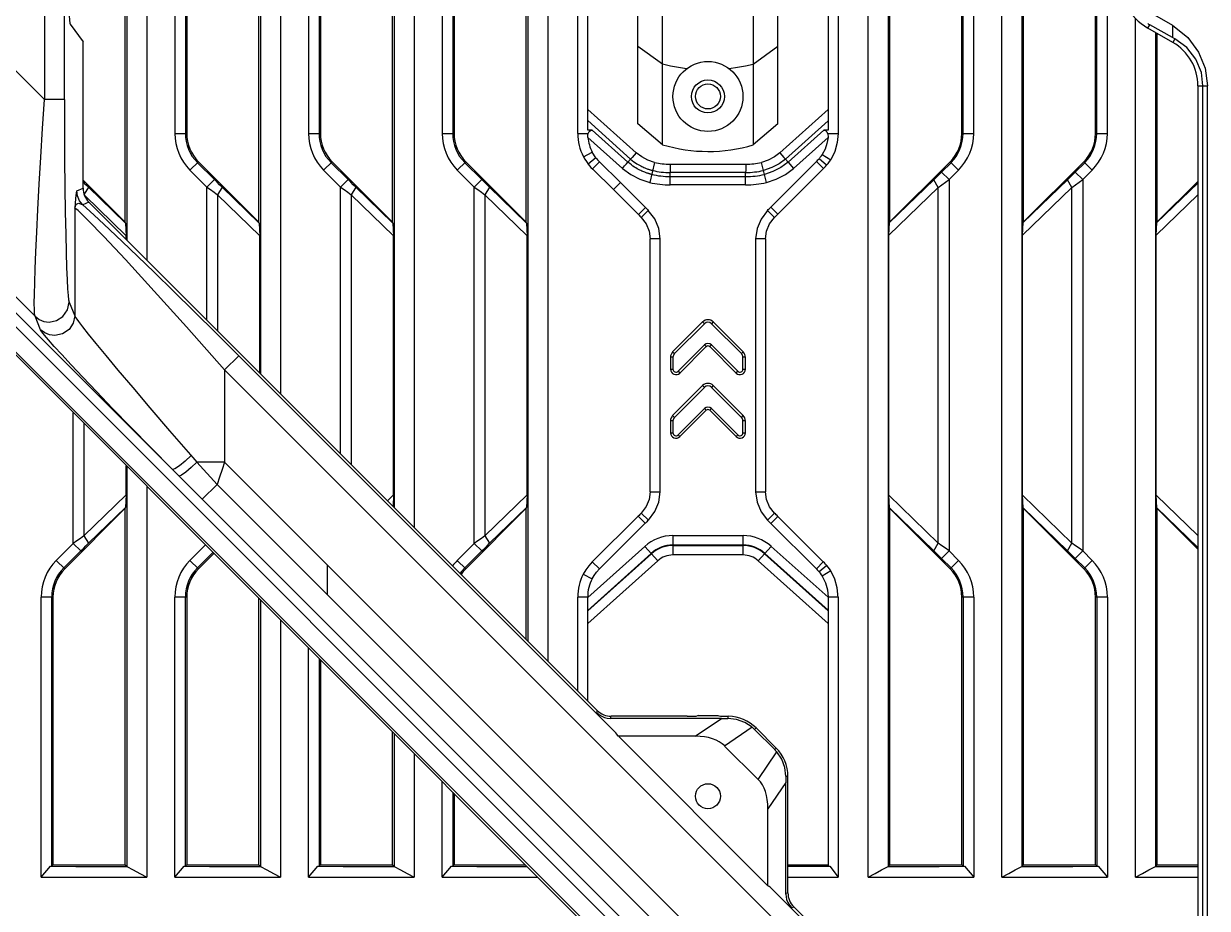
# Model space of a CAD drawing. Header units: millimetres. Extents: x -3132 to 28633, y 682 to 5849.
# Drawn here: x 23617.5 to 23735.8, y 3337.5 to 3426 of the extents above; entities that cross this region are included whole.
import ezdxf

# ---------------------------------------------------------------- set-up
doc = ezdxf.new("R2010")
doc.units = ezdxf.units.MM

# ---------------------------------------------------------------- blocks, each defined once
blk = doc.blocks.new('rtjg')
at = {"linetype": 'Continuous'}
for p, q in [((18300.02, 2096.5), (18300.02, 2431.12)), ((18333, 2257.99), (18333, 2055.71)), ((18334.99, 2258.81), (18334.99, 2053.72)), ((18319.63, 2255.85), (18319.63, 2069.08)), ((18321.62, 2256.52), (18321.62, 2067.09)), ((18306.26, 2251.81), (18306.26, 2082.45)), ((18308.25, 2252.06), (18308.25, 2080.46)), ((18346.37, 2251.81), (18346.37, 2042.34)), ((18348.36, 2251.81), (18348.36, 2040.35)), ((18380.42, 2018.72), (18380.42, 2251.81)), ((18382.42, 2251.81), (18382.42, 2019.79)), ((18393.79, 2018.72), (18393.79, 2251.81)), ((18395.79, 2251.81), (18395.79, 2019.79)), ((18306.11, 2084.22), (18306.11, 2193.4)), ((18319.48, 2084.22), (18319.48, 2193.4)), ((18332.85, 2084.22), (18332.85, 2193.4)), ((18346.22, 2084.22), (18346.22, 2193.4)), ((18382.56, 2193.42), (18382.56, 2084.22)), ((18395.93, 2193.42), (18395.93, 2084.22)), ((18359.85, 2091.98), (18359.85, 2185.64)), ((18368.92, 2185.65), (18368.92, 2091.97)), ((18311.07, 2184.51), (18311.07, 2093.11)), ((18312.12, 2184.51), (18312.12, 2093.11)), ((18312.25, 2184.51), (18312.25, 2093.11)), ((18324.44, 2184.51), (18324.44, 2093.11)), ((18325.49, 2184.51), (18325.49, 2093.11)), ((18325.62, 2184.51), (18325.62, 2093.11)), ((18337.81, 2184.51), (18337.81, 2093.11)), ((18338.86, 2184.51), (18338.86, 2093.11)), ((18338.99, 2184.51), (18338.99, 2093.11)), ((18351.36, 2093.11), (18351.36, 2184.51)), ((18352.36, 2093.45), (18352.36, 2184.43)), ((18376.42, 2184.46), (18376.42, 2093.43)), ((18377.42, 2184.51), (18377.42, 2093.11)), ((18389.78, 2093.11), (18389.78, 2184.51)), ((18389.92, 2093.11), (18389.92, 2184.51)), ((18390.97, 2093.11), (18390.97, 2184.51)), ((18403.15, 2093.11), (18403.15, 2184.51)), ((18403.29, 2093.11), (18403.29, 2184.51)), ((18404.34, 2093.11), (18404.34, 2184.51)), ((18357.39, 2094.07), (18357.39, 2183.54)), ((18371.39, 2094.06), (18371.39, 2183.55)), ((18298.02, 2127.13), (18298.02, 2096.5)), ((18408.34, 2105.39), (18410.84, 2103.94)), ((18300.6, 2104.03), (18301.89, 2102.28)), ((18407.16, 2018.72), (18407.16, 2104.6)), ((18408.39, 2103.65), (18408.58, 2103.98)), ((18410.87, 2102.71), (18408.58, 2103.98)), ((18410.84, 2103.94), (18410.87, 2102.71)), ((18290.76, 2103.76), (18298.02, 2096.5)), ((18410.89, 2102.21), (18408.39, 2103.65)), ((18409.16, 2103.21), (18409.16, 2019.79)), ((18409.3, 2103.13), (18409.3, 2084.22)), ((18411.1, 2102.58), (18410.87, 2102.71)), ((18301.89, 2087.64), (18301.89, 2102.28)), ((18359.85, 2100.04), (18357.39, 2101.81)), ((18371.39, 2101.8), (18368.92, 2100.02)), ((18411.1, 2102.58), (18410.89, 2102.21)), ((18413.39, 2097.88), (18414.34, 2097.88)), ((18413.39, 2097.88), (18413.39, 1996.7)), ((18413.9, 1996.7), (18413.9, 2097.88)), ((18414.34, 1996.7), (18414.34, 2097.88)), ((18273.31, 2095.59), (18358.39, 2010.52)), ((18300.02, 2096.5), (18298.02, 2096.5)), ((18357.2, 2091.17), (18352.36, 2095.51)), ((18356.65, 2090.55), (18352.36, 2094.39)), ((18376.42, 2095.49), (18371.58, 2091.16)), ((18376.42, 2094.37), (18372.13, 2090.54)), ((18352.8, 2093.45), (18352.36, 2093.45)), ((18352.8, 2093.45), (18356.38, 2090.24)), ((18359.85, 2091.98), (18357.39, 2094.07)), ((18371.39, 2094.06), (18368.92, 2091.97)), ((18372.4, 2090.24), (18375.97, 2093.43)), ((18376.42, 2093.43), (18375.97, 2093.43)), ((18311.07, 2093.11), (18312.25, 2093.11)), ((18324.44, 2093.11), (18325.62, 2093.11)), ((18337.81, 2093.11), (18338.99, 2093.11)), ((18351.36, 2093.11), (18352.41, 2093.11)), ((18352.38, 2092.72), (18355.83, 2089.62)), ((18372.95, 2089.61), (18376.4, 2092.69)), ((18376.36, 2093.11), (18377.42, 2093.11)), ((18389.78, 2093.11), (18390.97, 2093.11)), ((18403.15, 2093.11), (18404.34, 2093.11)), ((18355.81, 2010.27), (18274.78, 2091.29)), ((18351.93, 2090.78), (18352.82, 2091.24)), ((18357.2, 2091.17), (18356.8, 2090.71)), ((18371.58, 2091.16), (18371.98, 2090.71)), ((18375.82, 2091), (18376.67, 2090.48)), ((18313.42, 2090.28), (18312.58, 2089.44)), ((18313.33, 2090.18), (18315.02, 2088.5)), ((18319.48, 2084.22), (18313.42, 2090.28)), ((18326.79, 2090.28), (18325.95, 2089.44)), ((18326.7, 2090.18), (18328.39, 2088.5)), ((18332.85, 2084.22), (18326.79, 2090.28)), ((18340.16, 2090.28), (18339.32, 2089.44)), ((18340.07, 2090.18), (18341.76, 2088.5)), ((18346.22, 2084.22), (18340.16, 2090.28)), ((18353.19, 2090.67), (18352.4, 2090.05)), ((18352.84, 2089.57), (18353.54, 2090.28)), ((18355.64, 2088.2), (18353.54, 2090.28)), ((18356.38, 2090.24), (18356.65, 2090.55)), ((18356.8, 2090.71), (18356.65, 2090.55)), ((18359.05, 2090.22), (18358.56, 2088.2)), ((18360.61, 2090.04), (18368.17, 2090.04)), ((18370.24, 2088.21), (18369.75, 2090.22)), ((18375.24, 2090.3), (18370.69, 2085.75)), ((18371.98, 2090.71), (18372.13, 2090.54)), ((18372.4, 2090.24), (18372.13, 2090.54)), ((18372.4, 2090.24), (18372.95, 2089.61)), ((18375.94, 2089.59), (18375.24, 2090.3)), ((18376.26, 2089.94), (18375.5, 2090.58)), ((18388.61, 2090.28), (18382.56, 2084.22)), ((18387.76, 2089.23), (18388.71, 2090.18)), ((18389.45, 2089.44), (18388.61, 2090.28)), ((18401.98, 2090.28), (18395.93, 2084.22)), ((18401.13, 2089.23), (18402.08, 2090.18)), ((18402.82, 2089.44), (18401.98, 2090.28)), ((18306.11, 2084.22), (18301.89, 2088.44)), ((18312.58, 2089.44), (18314.27, 2087.75)), ((18314.27, 2087.75), (18315.02, 2088.5)), ((18325.95, 2089.44), (18327.64, 2087.75)), ((18327.64, 2087.75), (18328.39, 2088.5)), ((18339.32, 2089.44), (18341.01, 2087.75)), ((18341.01, 2087.75), (18341.76, 2088.5)), ((18352.86, 2089.55), (18354.93, 2087.49)), ((18368.16, 2089.21), (18360.61, 2089.21)), ((18360.61, 2088.8), (18360.61, 2089.21)), ((18360.61, 2088.8), (18368.16, 2088.8)), ((18368.16, 2088.8), (18368.16, 2089.21)), ((18371.39, 2085.04), (18375.94, 2089.59)), ((18386.97, 2088.46), (18382.54, 2084.19)), ((18387.43, 2087.71), (18386.97, 2088.46)), ((18387.76, 2089.23), (18388.5, 2088.49)), ((18388.5, 2088.49), (18389.45, 2089.44)), ((18388.5, 2088.49), (18388.5, 2051.34)), ((18400.34, 2088.46), (18395.91, 2084.19)), ((18400.8, 2087.71), (18400.34, 2088.46)), ((18401.13, 2089.23), (18401.87, 2088.49)), ((18401.87, 2088.49), (18402.82, 2089.44)), ((18401.87, 2088.49), (18401.87, 2051.34)), ((18301.27, 2087.38), (18301.89, 2087.64)), ((18302.43, 2087.72), (18302, 2087.02)), ((18306.14, 2084.14), (18302.43, 2087.72)), ((18314.27, 2074.43), (18314.27, 2087.75)), ((18315.8, 2087.72), (18315.34, 2086.98)), ((18319.51, 2084.14), (18315.8, 2087.72)), ((18327.64, 2061.06), (18327.64, 2087.75)), ((18329.17, 2087.72), (18328.71, 2086.98)), ((18332.88, 2084.14), (18329.17, 2087.72)), ((18341.01, 2052.08), (18341.01, 2087.75)), ((18342.54, 2087.72), (18342.08, 2086.98)), ((18346.25, 2084.14), (18342.54, 2087.72)), ((18354.93, 2087.49), (18355.64, 2088.2)), ((18354.93, 2087.49), (18357.43, 2084.99)), ((18358.14, 2085.7), (18355.64, 2088.2)), ((18368.16, 2087.97), (18360.62, 2087.97)), ((18382.47, 2082.92), (18387.43, 2087.71)), ((18387.43, 2052.12), (18387.43, 2087.71)), ((18395.84, 2082.92), (18400.8, 2087.71)), ((18400.8, 2052.12), (18400.8, 2087.71)), ((18413.39, 2088.15), (18409.28, 2084.19)), ((18413.39, 2088.31), (18409.3, 2084.22)), ((18302.48, 2086.23), (18301.85, 2085.97)), ((18302.05, 2086.9), (18306.21, 2082.88)), ((18302.48, 2086.23), (18353.31, 2035.39)), ((18315.34, 2086.98), (18319.58, 2082.88)), ((18315.34, 2086.98), (18315.34, 2073.36)), ((18328.71, 2086.98), (18332.95, 2082.88)), ((18328.71, 2086.98), (18328.71, 2059.99)), ((18342.08, 2086.98), (18346.32, 2082.88)), ((18342.08, 2086.98), (18342.08, 2052.85)), ((18409.21, 2082.92), (18413.39, 2086.96)), ((18301.05, 2085.64), (18301.05, 2074.88)), ((18357.43, 2084.99), (18358.14, 2085.7)), ((18357.72, 2084.7), (18358.42, 2085.41)), ((18371.05, 2084.7), (18370.35, 2085.41)), ((18370.69, 2085.75), (18371.39, 2085.04)), ((18306.14, 2084.14), (18306.11, 2084.22)), ((18306.14, 2084.14), (18306.21, 2082.88)), ((18319.51, 2084.14), (18319.48, 2084.22)), ((18319.51, 2084.14), (18319.58, 2082.88)), ((18332.88, 2084.14), (18332.85, 2084.22)), ((18332.88, 2084.14), (18332.95, 2082.88)), ((18346.25, 2084.14), (18346.22, 2084.22)), ((18346.25, 2084.14), (18346.32, 2082.88)), ((18382.47, 2082.92), (18382.54, 2084.19)), ((18382.54, 2084.19), (18382.56, 2084.22)), ((18395.84, 2082.92), (18395.91, 2084.19)), ((18395.91, 2084.19), (18395.93, 2084.22)), ((18409.21, 2082.92), (18409.28, 2084.19)), ((18404.71, 1965.61), (18287.75, 2082.57)), ((18288.87, 2083.03), (18297.08, 2074.82)), ((18306.21, 2082.49), (18306.21, 2082.88)), ((18319.58, 2069.12), (18319.58, 2082.88)), ((18332.95, 2056.95), (18332.95, 2082.88)), ((18346.32, 2056.95), (18346.32, 2082.88)), ((18359.61, 2082.57), (18358.61, 2082.57)), ((18358.61, 2057.26), (18358.61, 2082.57)), ((18359.61, 2057.26), (18359.61, 2082.57)), ((18370.16, 2082.57), (18369.16, 2082.57)), ((18369.16, 2082.57), (18369.16, 2057.26)), ((18370.16, 2082.57), (18370.16, 2057.26)), ((18382.47, 2056.91), (18382.47, 2082.92)), ((18395.84, 2056.91), (18395.84, 2082.92)), ((18409.21, 2056.91), (18409.21, 2082.92)), ((18300.49, 2076.24), (18301.05, 2074.88)), ((18297.64, 2073.47), (18297.08, 2074.82)), ((18363.86, 2074.25), (18360.86, 2071.25)), ((18364.04, 2074.08), (18363.86, 2074.25)), ((18364.92, 2074.25), (18364.74, 2074.08)), ((18367.92, 2071.25), (18364.92, 2074.25)), ((18361.04, 2071.08), (18364.04, 2074.08)), ((18364.74, 2074.08), (18367.74, 2071.08)), ((18364.04, 2071.96), (18361.4, 2069.32)), ((18364.21, 2071.78), (18364.04, 2071.96)), ((18364.74, 2071.96), (18364.57, 2071.78)), ((18367.38, 2069.32), (18364.74, 2071.96)), ((18316.04, 2069.46), (18317.46, 2070.87)), ((18355.09, 2033.24), (18317.46, 2070.87)), ((18360.89, 2070.72), (18360.64, 2070.72)), ((18360.64, 2070.72), (18360.64, 2069.53)), ((18360.86, 2071.25), (18361.04, 2071.08)), ((18360.89, 2070.72), (18360.89, 2069.53)), ((18361.58, 2069.14), (18364.21, 2071.78)), ((18364.57, 2071.78), (18367.2, 2069.14)), ((18367.74, 2071.08), (18367.92, 2071.25)), ((18368.14, 2070.72), (18367.89, 2070.72)), ((18367.89, 2069.53), (18367.89, 2070.72)), ((18368.14, 2069.53), (18368.14, 2070.72)), ((18360.64, 2069.53), (18360.89, 2069.53)), ((18367.89, 2069.53), (18368.14, 2069.53)), ((18316.04, 2069.46), (18398.86, 1986.65)), ((18316.04, 2069.46), (18316.04, 2060.23)), ((18361.4, 2069.32), (18361.58, 2069.14)), ((18367.2, 2069.14), (18367.38, 2069.32)), ((18363.86, 2067.89), (18360.86, 2064.89)), ((18361.04, 2064.71), (18364.04, 2067.71)), ((18364.04, 2067.71), (18363.86, 2067.89)), ((18364.92, 2067.89), (18364.74, 2067.71)), ((18364.74, 2067.71), (18367.74, 2064.71)), ((18367.92, 2064.89), (18364.92, 2067.89)), ((18300.9, 2052.08), (18300.9, 2065.17)), ((18360.86, 2064.89), (18361.04, 2064.71)), ((18364.04, 2065.59), (18361.4, 2062.96)), ((18361.58, 2062.78), (18364.21, 2065.42)), ((18364.21, 2065.42), (18364.04, 2065.59)), ((18364.74, 2065.59), (18364.57, 2065.42)), ((18364.57, 2065.42), (18367.2, 2062.78)), ((18367.38, 2062.96), (18364.74, 2065.59)), ((18367.74, 2064.71), (18367.92, 2064.89)), ((18301.97, 2064.11), (18301.97, 2052.85)), ((18360.89, 2064.36), (18360.64, 2064.36)), ((18360.64, 2064.36), (18360.64, 2063.17)), ((18360.89, 2064.36), (18360.89, 2063.17)), ((18368.14, 2064.36), (18367.89, 2064.36)), ((18367.89, 2063.17), (18367.89, 2064.36)), ((18368.14, 2063.17), (18368.14, 2064.36)), ((18360.64, 2063.17), (18360.89, 2063.17)), ((18361.4, 2062.96), (18361.58, 2062.78)), ((18367.2, 2062.78), (18367.38, 2062.96)), ((18367.89, 2063.17), (18368.14, 2063.17)), ((18316.04, 2060.23), (18313.27, 2060.23)), ((18405.15, 1971.13), (18316.04, 2060.23)), ((18306.21, 2056.95), (18306.21, 2059.86)), ((18306.26, 2059.82), (18306.26, 2019.79)), ((18308.25, 2057.83), (18308.25, 2018.72)), ((18313.81, 2056.51), (18315.29, 2057.99)), ((18315.29, 2057.99), (18405.14, 1968.15)), ((18306.21, 2056.95), (18301.97, 2052.85)), ((18306.21, 2056.95), (18306.14, 2055.69)), ((18332.95, 2056.95), (18332.34, 2056.36)), ((18332.95, 2056.95), (18332.89, 2055.81)), ((18346.32, 2056.95), (18342.08, 2052.85)), ((18346.32, 2056.95), (18346.25, 2055.69)), ((18358.61, 2057.26), (18359.61, 2057.26)), ((18369.16, 2057.26), (18370.16, 2057.26)), ((18387.43, 2052.12), (18382.47, 2056.91)), ((18382.54, 2055.64), (18382.47, 2056.91)), ((18400.8, 2052.12), (18395.84, 2056.91)), ((18395.91, 2055.64), (18395.84, 2056.91)), ((18413.39, 2052.88), (18409.21, 2056.91)), ((18409.28, 2055.64), (18409.21, 2056.91)), ((18300.05, 2049.55), (18306.11, 2055.61)), ((18302.43, 2052.11), (18306.14, 2055.69)), ((18306.14, 2055.69), (18306.11, 2055.61)), ((18306.11, 2019.94), (18306.11, 2055.61)), ((18340.16, 2049.55), (18346.22, 2055.61)), ((18342.54, 2052.11), (18346.25, 2055.69)), ((18346.25, 2055.69), (18346.22, 2055.61)), ((18346.22, 2042.48), (18346.22, 2055.61)), ((18382.54, 2055.65), (18386.97, 2051.37)), ((18382.54, 2055.63), (18382.56, 2055.63)), ((18382.56, 2055.63), (18382.56, 2019.94)), ((18382.56, 2055.62), (18388.61, 2049.55)), ((18395.91, 2055.65), (18400.34, 2051.37)), ((18395.91, 2055.63), (18395.93, 2055.63)), ((18395.93, 2055.63), (18395.93, 2019.94)), ((18395.93, 2055.62), (18401.98, 2049.55)), ((18409.28, 2055.65), (18413.39, 2051.68)), ((18409.28, 2055.63), (18409.3, 2055.63)), ((18409.3, 2055.63), (18409.3, 2019.94)), ((18409.3, 2055.62), (18413.39, 2051.52)), ((18357.42, 2054.83), (18352.82, 2050.25)), ((18353.53, 2049.54), (18358.12, 2054.12)), ((18358.12, 2054.12), (18357.42, 2054.83)), ((18357.72, 2055.13), (18358.43, 2054.43)), ((18371.06, 2055.13), (18370.35, 2054.42)), ((18371.39, 2054.8), (18370.68, 2054.09)), ((18370.68, 2054.09), (18375.23, 2049.54)), ((18375.93, 2050.26), (18371.39, 2054.8)), ((18300.9, 2052.08), (18299.21, 2050.39)), ((18301.65, 2051.34), (18300.9, 2052.08)), ((18301.97, 2052.85), (18302.43, 2052.11)), ((18314.13, 2051.94), (18312.58, 2050.39)), ((18341.01, 2052.08), (18339.32, 2050.39)), ((18341.76, 2051.34), (18341.01, 2052.08)), ((18342.08, 2052.85), (18342.54, 2052.11)), ((18358.07, 2051.8), (18352.36, 2046.68)), ((18359.37, 2050.35), (18358.07, 2051.8)), ((18360.89, 2052.88), (18367.9, 2052.88)), ((18360.89, 2052.88), (18360.89, 2050.94)), ((18367.9, 2051.93), (18360.89, 2051.93)), ((18360.89, 2051.89), (18367.9, 2051.89)), ((18367.9, 2050.94), (18367.9, 2052.88)), ((18370.71, 2051.8), (18369.42, 2050.36)), ((18376.42, 2046.71), (18370.71, 2051.8)), ((18386.97, 2051.37), (18387.43, 2052.12)), ((18400.34, 2051.37), (18400.8, 2052.12)), ((18299.96, 2049.65), (18301.65, 2051.34)), ((18313.33, 2049.65), (18314.88, 2051.2)), ((18313.42, 2049.55), (18314.97, 2051.1)), ((18341.76, 2051.34), (18340.07, 2049.65)), ((18358.7, 2051.09), (18352.36, 2045.4)), ((18352.36, 2045.34), (18358.73, 2051.06)), ((18367.9, 2050.94), (18360.89, 2050.94)), ((18370.05, 2051.06), (18376.42, 2045.36)), ((18376.42, 2045.42), (18370.08, 2051.1)), ((18388.5, 2051.34), (18387.76, 2050.6)), ((18387.76, 2050.6), (18388.71, 2049.65)), ((18389.45, 2050.39), (18388.5, 2051.34)), ((18401.87, 2051.34), (18401.13, 2050.6)), ((18401.13, 2050.6), (18402.08, 2049.65)), ((18402.82, 2050.39), (18401.87, 2051.34)), ((18299.21, 2050.39), (18300.05, 2049.55)), ((18312.58, 2050.39), (18313.42, 2049.55)), ((18326.34, 2046.94), (18326.34, 2049.93)), ((18339.32, 2050.39), (18340.16, 2049.55)), ((18352.36, 2044.07), (18359.37, 2050.35)), ((18352.82, 2050.25), (18353.53, 2049.54)), ((18369.42, 2050.36), (18376.42, 2044.09)), ((18375.93, 2050.26), (18375.23, 2049.54)), ((18376.27, 2049.89), (18375.5, 2049.25)), ((18376.67, 2049.36), (18375.82, 2048.83)), ((18388.61, 2049.55), (18389.45, 2050.39)), ((18401.98, 2049.55), (18402.82, 2050.39)), ((18351.91, 2049.02), (18352.81, 2048.56)), ((18298.88, 2046.73), (18297.7, 2046.73)), ((18297.7, 2018.72), (18297.7, 2046.73)), ((18298.75, 2019.81), (18298.75, 2046.73)), ((18298.88, 2046.73), (18298.88, 2019.94)), ((18312.25, 2046.73), (18311.07, 2046.73)), ((18311.07, 2018.72), (18311.07, 2046.73)), ((18312.12, 2019.81), (18312.12, 2046.73)), ((18312.25, 2046.73), (18312.25, 2019.94)), ((18319.48, 2019.94), (18319.48, 2046.6)), ((18319.63, 2046.45), (18319.63, 2019.79)), ((18352.36, 2046.73), (18351.36, 2046.73)), ((18351.36, 2037.35), (18351.36, 2046.73)), ((18352.36, 2036.35), (18352.36, 2046.73)), ((18377.42, 2046.72), (18376.42, 2046.71)), ((18376.42, 2046.71), (18376.42, 2019.81)), ((18377.42, 2046.72), (18377.42, 2018.72)), ((18390.97, 2046.73), (18389.78, 2046.73)), ((18389.78, 2019.94), (18389.78, 2046.73)), ((18389.92, 2046.73), (18389.92, 2019.81)), ((18390.97, 2046.73), (18390.97, 2018.72)), ((18404.34, 2046.73), (18403.15, 2046.73)), ((18403.15, 2019.94), (18403.15, 2046.73)), ((18403.29, 2046.73), (18403.29, 2019.81)), ((18404.34, 2046.73), (18404.34, 2018.72)), ((18321.62, 2044.46), (18321.62, 2018.72)), ((18324.44, 2018.72), (18324.44, 2041.64)), ((18325.49, 2040.59), (18325.49, 2019.81)), ((18325.62, 2040.45), (18325.62, 2019.94)), ((18353.31, 2035.39), (18353.25, 2035.25)), ((18365.75, 2034.59), (18354.6, 2034.59)), ((18354.66, 2034.67), (18354.72, 2034.81)), ((18362.31, 2034.81), (18354.72, 2034.81)), ((18363.12, 2032.81), (18365.75, 2034.59)), ((18363.4, 2034.88), (18363.31, 2034.84)), ((18363.4, 2034.88), (18365.38, 2034.88)), ((18365.38, 2034.88), (18365.47, 2034.84)), ((18365.95, 2034.81), (18366.46, 2034.81)), ((18366.38, 2034.81), (18366.38, 2034.59)), ((18332.85, 2019.94), (18332.85, 2033.23)), ((18333, 2033.08), (18333, 2019.79)), ((18355.43, 2032.81), (18370.39, 2017.85)), ((18363.12, 2032.81), (18355.43, 2032.81)), ((18368.82, 2033.7), (18366.06, 2031.83)), ((18369.06, 2033.49), (18369.21, 2033.64)), ((18371.07, 2031.48), (18369.06, 2033.49)), ((18369.21, 2033.64), (18371.22, 2031.63)), ((18369.41, 2028.48), (18366.06, 2031.83)), ((18371.22, 2031.63), (18371.07, 2031.48)), ((18334.99, 2031.09), (18334.99, 2018.72)), ((18369.41, 2028.48), (18371.28, 2031.24)), ((18337.81, 2018.72), (18337.81, 2028.27)), ((18372.17, 2028.17), (18370.39, 2025.54)), ((18372.17, 2028.8), (18372.39, 2028.8)), ((18372.17, 2017.02), (18372.17, 2028.17)), ((18372.39, 2017.14), (18372.39, 2028.8)), ((18338.86, 2027.22), (18338.86, 2019.81)), ((18338.99, 2027.08), (18338.99, 2019.94)), ((18370.39, 2017.85), (18370.39, 2025.54)), ((18297.7, 2018.72), (18298.62, 2019.8)), ((18298.62, 2019.8), (18298.75, 2019.81)), ((18298.88, 2019.94), (18298.75, 2019.81)), ((18298.88, 2019.94), (18306.11, 2019.94)), ((18306.11, 2019.94), (18306.25, 2019.8)), ((18311.07, 2018.72), (18311.99, 2019.8)), ((18311.99, 2019.8), (18312.12, 2019.81)), ((18312.25, 2019.94), (18312.12, 2019.81)), ((18312.25, 2019.94), (18319.48, 2019.94)), ((18319.48, 2019.94), (18319.62, 2019.8)), ((18324.44, 2018.72), (18325.36, 2019.8)), ((18325.36, 2019.8), (18325.49, 2019.81)), ((18325.62, 2019.94), (18325.49, 2019.81)), ((18325.62, 2019.94), (18332.85, 2019.94)), ((18332.85, 2019.94), (18332.99, 2019.8)), ((18337.81, 2018.72), (18338.73, 2019.8)), ((18338.73, 2019.8), (18338.86, 2019.81)), ((18338.99, 2019.94), (18338.86, 2019.81)), ((18338.99, 2019.94), (18346.13, 2019.94)), ((18372.39, 2019.94), (18376.42, 2019.94)), ((18372.39, 2019.8), (18376.57, 2019.8)), ((18376.42, 2019.81), (18376.57, 2019.8)), ((18376.57, 2019.8), (18377.42, 2018.72)), ((18382.56, 2019.94), (18382.41, 2019.79)), ((18382.56, 2019.94), (18389.78, 2019.94)), ((18389.78, 2019.94), (18389.92, 2019.81)), ((18389.92, 2019.81), (18390.05, 2019.8)), ((18390.05, 2019.8), (18390.97, 2018.72)), ((18395.93, 2019.94), (18395.78, 2019.79)), ((18395.93, 2019.94), (18403.15, 2019.94)), ((18403.15, 2019.94), (18403.29, 2019.81)), ((18403.29, 2019.81), (18403.42, 2019.8)), ((18403.42, 2019.8), (18404.34, 2018.72)), ((18409.3, 2019.94), (18409.15, 2019.79)), ((18409.3, 2019.94), (18413.39, 2019.94)), ((18297.7, 2018.72), (18308.25, 2018.72)), ((18311.07, 2018.72), (18321.62, 2018.72)), ((18324.44, 2018.72), (18334.99, 2018.72)), ((18337.81, 2018.72), (18347.35, 2018.72)), ((18372.39, 2018.72), (18377.42, 2018.72)), ((18380.42, 2018.72), (18390.97, 2018.72)), ((18393.79, 2018.72), (18404.34, 2018.72)), ((18407.16, 2018.72), (18413.39, 2018.72)), ((18400.27, 1988.06), (18370.82, 2017.51)), ((18372.39, 2017.14), (18372.25, 2017.08)), ((18372.83, 2015.67), (18372.97, 2015.73)), ((18372.97, 2015.73), (18400.31, 1988.39))]:
    blk.add_line(p, q, dxfattribs=at)
for points in [[(18300.51, 2104.9), (18300.54, 2104.44), (18300.57, 2104.15), (18300.6, 2104.03)], [(18410.84, 2103.94), (18412.4, 2102.72), (18413.47, 2101.25), (18414.11, 2099.64), (18414.34, 2097.88)], [(18413.9, 2097.88), (18413.74, 2099.21), (18413.19, 2100.54), (18412.29, 2101.71), (18411.1, 2102.58)], [(18362.26, 2099.59), (18361.45, 2099.7), (18360.65, 2099.85), (18359.85, 2100.04)], [(18368.92, 2100.02), (18368.13, 2099.84), (18367.33, 2099.7), (18366.52, 2099.58)], [(18297.08, 2074.82), (18297.04, 2075.04), (18297.02, 2075.47), (18297.01, 2076.13), (18297.02, 2077.02), (18297.05, 2078.16), (18297.09, 2079.57), (18297.16, 2081.26), (18297.25, 2083.25), (18297.36, 2085.5), (18297.5, 2088.02), (18297.66, 2090.74), (18297.83, 2093.59), (18298.02, 2096.5)], [(18300.02, 2096.5), (18300.03, 2093.47), (18300.04, 2090.52), (18300.07, 2087.75), (18300.11, 2085.24), (18300.15, 2083.05), (18300.19, 2081.2), (18300.24, 2079.69), (18300.29, 2078.48), (18300.34, 2077.55), (18300.39, 2076.89), (18300.44, 2076.45), (18300.49, 2076.24)], [(18352.41, 2093.11), (18352.5, 2093.3), (18352.64, 2093.41), (18352.8, 2093.45)], [(18375.97, 2093.43), (18376.14, 2093.39), (18376.27, 2093.28), (18376.36, 2093.11)], [(18352.38, 2092.72), (18352.37, 2092.86), (18352.38, 2092.99), (18352.41, 2093.11)], [(18376.4, 2092.69), (18376.29, 2092.11), (18376.1, 2091.54), (18375.82, 2091.01)], [(18376.36, 2093.11), (18376.39, 2092.98), (18376.4, 2092.84), (18376.4, 2092.69)], [(18377.42, 2093.11), (18377.33, 2092.19), (18377.08, 2091.3), (18376.67, 2090.48)], [(18274.78, 2091.6), (18275.17, 2091.22), (18275.54, 2090.84), (18356.02, 2010.36)], [(18353.19, 2090.67), (18353.05, 2090.86), (18352.93, 2091.05), (18352.82, 2091.24)], [(18359.05, 2090.22), (18358.38, 2090.44), (18357.76, 2090.76), (18357.2, 2091.17)], [(18371.58, 2091.16), (18371.03, 2090.76), (18370.41, 2090.44), (18369.75, 2090.22)], [(18375.5, 2090.58), (18375.54, 2090.63), (18375.58, 2090.68), (18375.62, 2090.73), (18375.65, 2090.77), (18375.68, 2090.81), (18375.71, 2090.85), (18375.74, 2090.88), (18375.76, 2090.92), (18375.78, 2090.95), (18375.8, 2090.98), (18375.82, 2091.01)], [(18351.93, 2090.78), (18352.07, 2090.54), (18352.23, 2090.29), (18352.4, 2090.05)], [(18352.4, 2090.05), (18352.54, 2089.88), (18352.69, 2089.72), (18352.86, 2089.55)], [(18355.83, 2089.62), (18356.04, 2089.86), (18356.23, 2090.08), (18356.38, 2090.24)], [(18355.83, 2089.62), (18356.66, 2089.01), (18357.58, 2088.53), (18358.56, 2088.2)], [(18358.76, 2089.01), (18358.72, 2089.02), (18358.68, 2089.03), (18358.64, 2089.04), (18358.6, 2089.05), (18358.56, 2089.07), (18358.51, 2089.08), (18358.46, 2089.09), (18358.41, 2089.11), (18358.35, 2089.13), (18358.28, 2089.15), (18358.21, 2089.18), (18358.14, 2089.2), (18358.06, 2089.23), (18357.97, 2089.27), (18357.88, 2089.31), (18357.78, 2089.35), (18357.68, 2089.4), (18357.57, 2089.45), (18357.45, 2089.51), (18357.32, 2089.58), (18357.19, 2089.66), (18357.05, 2089.75), (18356.89, 2089.85), (18356.73, 2089.96), (18356.56, 2090.09), (18356.38, 2090.24)], [(18356.65, 2090.55), (18356.82, 2090.4), (18356.98, 2090.28), (18357.14, 2090.17), (18357.28, 2090.08), (18357.41, 2090), (18357.54, 2089.93), (18357.66, 2089.86), (18357.77, 2089.81), (18357.87, 2089.76), (18357.96, 2089.71), (18358.06, 2089.67), (18358.14, 2089.64), (18358.22, 2089.6), (18358.3, 2089.58), (18358.37, 2089.55), (18358.44, 2089.53), (18358.5, 2089.51), (18358.55, 2089.49), (18358.6, 2089.48), (18358.65, 2089.46), (18358.7, 2089.45), (18358.74, 2089.44), (18358.78, 2089.43), (18358.82, 2089.42), (18358.85, 2089.41)], [(18360.61, 2090.04), (18360.61, 2089.43), (18360.61, 2089.21)], [(18368.17, 2090.04), (18368.17, 2089.72), (18368.17, 2089.43), (18368.16, 2089.21)], [(18372.13, 2090.54), (18371.51, 2090.08), (18370.79, 2089.7), (18369.95, 2089.41)], [(18372.41, 2090.24), (18371.69, 2089.71), (18370.89, 2089.3), (18370.05, 2089.02)], [(18370.24, 2088.21), (18371.22, 2088.53), (18372.13, 2089.01), (18372.95, 2089.61)], [(18375.5, 2090.58), (18375.41, 2090.48), (18375.33, 2090.39), (18375.24, 2090.3)], [(18375.94, 2089.59), (18376.05, 2089.7), (18376.16, 2089.82), (18376.26, 2089.94)], [(18376.26, 2089.94), (18376.41, 2090.12), (18376.55, 2090.3), (18376.67, 2090.48)], [(18315.8, 2087.72), (18315.55, 2087.97), (18315.29, 2088.23), (18315.02, 2088.5)], [(18329.17, 2087.72), (18328.92, 2087.97), (18328.66, 2088.23), (18328.39, 2088.5)], [(18342.54, 2087.72), (18342.29, 2087.97), (18342.03, 2088.23), (18341.76, 2088.5)], [(18360.62, 2087.97), (18360.61, 2088.58), (18360.61, 2088.8)], [(18368.16, 2087.97), (18368.16, 2088.58), (18368.16, 2088.8)], [(18387.76, 2089.23), (18387.49, 2088.96), (18387.23, 2088.71), (18386.97, 2088.46)], [(18387.43, 2087.71), (18387.78, 2087.96), (18388.14, 2088.22), (18388.5, 2088.49)], [(18401.13, 2089.23), (18400.86, 2088.96), (18400.6, 2088.71), (18400.34, 2088.46)], [(18400.8, 2087.71), (18401.15, 2087.96), (18401.51, 2088.22), (18401.87, 2088.49)], [(18301.27, 2087.38), (18301.2, 2087.18), (18301.12, 2086.6), (18301.05, 2085.64)], [(18301.85, 2085.97), (18301.54, 2086.38), (18301.34, 2086.86), (18301.27, 2087.38)], [(18302.43, 2087.72), (18302.18, 2087.97), (18301.92, 2088.23)], [(18314.27, 2087.75), (18314.63, 2087.49), (18314.99, 2087.23), (18315.34, 2086.98)], [(18327.64, 2087.75), (18328, 2087.49), (18328.36, 2087.23), (18328.71, 2086.98)], [(18341.01, 2087.75), (18341.37, 2087.49), (18341.73, 2087.23), (18342.08, 2086.98)], [(18301.05, 2085.64), (18301.2, 2086.02), (18301.48, 2086.14), (18301.85, 2085.97)], [(18316.04, 2069.46), (18312.22, 2073.76), (18309.01, 2077.33), (18306.13, 2080.49), (18303.98, 2082.79), (18302.38, 2084.45), (18301.4, 2085.4), (18301.05, 2085.64)], [(18301.85, 2085.97), (18302.57, 2085.33), (18303.46, 2084.5), (18304.54, 2083.49), (18305.83, 2082.27), (18307.32, 2080.84), (18309.03, 2079.19), (18310.94, 2077.33), (18313.01, 2075.29), (18315.2, 2073.12), (18317.46, 2070.87)], [(18359.61, 2082.57), (18359.48, 2083.59), (18359.08, 2084.56), (18358.42, 2085.41)], [(18370.35, 2085.41), (18369.7, 2084.55), (18369.3, 2083.59), (18369.16, 2082.57)], [(18357.72, 2084.7), (18358.21, 2084.06), (18358.51, 2083.33), (18358.61, 2082.57)], [(18370.16, 2082.57), (18370.26, 2083.33), (18370.56, 2084.06), (18371.05, 2084.7)], [(18298.49, 2074.24), (18299.24, 2074.39), (18299.88, 2074.81), (18300.33, 2075.46), (18300.49, 2076.24)], [(18297.08, 2074.82), (18297.49, 2074.51), (18297.97, 2074.31), (18298.49, 2074.24)], [(18301.05, 2074.88), (18300.91, 2074.14), (18300.49, 2073.5), (18299.84, 2073.05), (18299.05, 2072.89)], [(18301.05, 2074.88), (18301.17, 2074.68), (18301.42, 2074.31), (18301.82, 2073.77), (18302.4, 2073.04), (18303.16, 2072.09), (18304.15, 2070.89), (18305.37, 2069.43), (18306.85, 2067.68), (18308.58, 2065.65), (18310.54, 2063.37), (18312.88, 2060.68)], [(18310.83, 2059.49), (18308.67, 2061.68), (18306.67, 2063.73), (18304.84, 2065.61), (18303.23, 2067.28), (18301.85, 2068.73), (18300.7, 2069.96), (18299.75, 2070.98), (18299, 2071.81), (18298.43, 2072.46), (18298.02, 2072.94), (18297.76, 2073.28), (18297.64, 2073.47)], [(18299.05, 2072.89), (18298.54, 2072.95), (18298.06, 2073.15), (18297.64, 2073.47)], [(18312.69, 2060.9), (18312.1, 2060.33), (18311.54, 2059.85), (18311.08, 2059.55), (18310.83, 2059.49)], [(18313.27, 2060.23), (18312.7, 2059.69), (18312.18, 2059.24), (18311.74, 2058.93), (18311.49, 2058.83)], [(18312.88, 2060.68), (18313.08, 2060.46), (18313.27, 2060.23)], [(18313.27, 2060.23), (18313.94, 2059.48), (18314.62, 2058.73), (18315.29, 2057.99)], [(18316.04, 2060.23), (18315.79, 2059.48), (18315.54, 2058.74), (18315.29, 2057.99)], [(18358.61, 2057.26), (18358.51, 2056.5), (18358.21, 2055.78), (18357.72, 2055.13)], [(18358.43, 2054.43), (18359.08, 2055.28), (18359.48, 2056.24), (18359.61, 2057.26)], [(18369.16, 2057.26), (18369.3, 2056.24), (18369.7, 2055.27), (18370.35, 2054.42)], [(18371.06, 2055.13), (18370.56, 2055.77), (18370.26, 2056.5), (18370.16, 2057.26)], [(18301.97, 2052.85), (18301.62, 2052.6), (18301.26, 2052.35), (18300.9, 2052.08)], [(18301.65, 2051.34), (18301.92, 2051.6), (18302.18, 2051.86), (18302.43, 2052.11)], [(18342.08, 2052.85), (18341.73, 2052.6), (18341.37, 2052.35), (18341.01, 2052.08)], [(18341.76, 2051.34), (18342.03, 2051.6), (18342.29, 2051.86), (18342.54, 2052.11)], [(18388.5, 2051.34), (18388.14, 2051.61), (18387.78, 2051.87), (18387.43, 2052.12)], [(18401.87, 2051.34), (18401.51, 2051.61), (18401.15, 2051.87), (18400.8, 2052.12)], [(18386.97, 2051.37), (18387.23, 2051.12), (18387.49, 2050.87), (18387.76, 2050.6)], [(18400.34, 2051.37), (18400.6, 2051.12), (18400.86, 2050.87), (18401.13, 2050.6)], [(18352.82, 2050.25), (18352.46, 2049.85), (18352.16, 2049.44), (18351.91, 2049.01)], [(18352.81, 2048.56), (18353, 2048.9), (18353.24, 2049.22), (18353.53, 2049.54)], [(18375.23, 2049.54), (18375.32, 2049.45), (18375.41, 2049.35), (18375.5, 2049.25)], [(18376.27, 2049.89), (18376.15, 2050.02), (18376.04, 2050.14), (18375.93, 2050.26)], [(18376.67, 2049.36), (18376.54, 2049.54), (18376.41, 2049.72), (18376.27, 2049.89)], [(18377.42, 2046.7), (18377.33, 2047.64), (18377.08, 2048.53), (18376.67, 2049.36)], [(18375.5, 2049.25), (18375.62, 2049.11), (18375.72, 2048.97), (18375.82, 2048.83)], [(18375.82, 2048.83), (18376.16, 2048.15), (18376.35, 2047.44), (18376.42, 2046.71)], [(18353.23, 2035.2), (18353.49, 2034.97), (18353.76, 2034.8), (18354.04, 2034.69), (18354.32, 2034.62), (18354.6, 2034.59)], [(18365.47, 2034.84), (18365.63, 2034.83), (18365.95, 2034.81)], [(18368.82, 2033.7), (18368.09, 2034.19), (18367.26, 2034.49), (18366.38, 2034.59)], [(18372.17, 2028.8), (18372.07, 2029.68), (18371.77, 2030.51), (18371.28, 2031.24)], [(18298.62, 2019.8), (18301.16, 2019.79), (18303.71, 2019.79), (18306.25, 2019.79)], [(18306.25, 2019.79), (18306.91, 2019.43), (18307.57, 2019.08), (18308.25, 2018.72)], [(18311.99, 2019.8), (18314.53, 2019.79), (18317.08, 2019.79), (18319.62, 2019.79)], [(18319.62, 2019.79), (18320.28, 2019.43), (18320.94, 2019.08), (18321.62, 2018.72)], [(18325.36, 2019.8), (18327.9, 2019.79), (18330.45, 2019.79), (18332.99, 2019.79)], [(18332.99, 2019.79), (18333.65, 2019.43), (18334.31, 2019.08), (18334.99, 2018.72)], [(18338.73, 2019.8), (18341.27, 2019.79), (18343.82, 2019.79), (18346.29, 2019.79)], [(18380.42, 2018.72), (18381.1, 2019.08), (18381.76, 2019.43), (18382.42, 2019.79)], [(18382.42, 2019.79), (18384.96, 2019.79), (18387.51, 2019.79), (18390.05, 2019.8)], [(18393.79, 2018.72), (18394.47, 2019.08), (18395.13, 2019.43), (18395.79, 2019.79)], [(18395.79, 2019.79), (18398.33, 2019.79), (18400.88, 2019.79), (18403.42, 2019.8)], [(18407.16, 2018.72), (18407.84, 2019.08), (18408.5, 2019.43), (18409.16, 2019.79)], [(18409.16, 2019.79), (18411.7, 2019.79), (18413.39, 2019.79)], [(18372.17, 2017.02), (18372.2, 2016.74), (18372.26, 2016.46), (18372.38, 2016.18), (18372.55, 2015.91), (18372.78, 2015.65)]]:
    blk.add_lwpolyline(points, dxfattribs=at)
for centre, radius in [((18364.39, 2096.81), 3.5), ((18364.39, 2096.81), 1.65), ((18364.39, 2096.81), 1.25), ((18364.39, 2026.81), 1.25)]:
    blk.add_circle(centre, radius, dxfattribs=at)
for centre, radius, start, end in [((18411.39, 2108.85), 6, 180, 240), ((18408.39, 2097.88), 5, 0, 60), ((18316.25, 2093.11), 5.19, 180, 225), ((18316.25, 2093.11), 4.13, 180, 225), ((18316.25, 2093.11), 4, 180, 225), ((18329.62, 2093.11), 5.19, 180, 225), ((18329.62, 2093.11), 4.13, 180, 225), ((18329.62, 2093.11), 4, 180, 225), ((18342.99, 2093.11), 5.19, 180, 225), ((18342.99, 2093.11), 4.13, 180, 225), ((18342.99, 2093.11), 4, 180, 225), ((18356.36, 2093.11), 5, 180, 207.7208), ((18356.36, 2093.11), 4, 185.5818, 207.7857), ((18385.78, 2093.11), 4, 315, 0), ((18385.78, 2093.11), 4.13, 315, 360), ((18385.78, 2093.11), 5.19, 315, 360), ((18399.15, 2093.11), 4, 315, 0), ((18399.15, 2093.11), 4.13, 315, 360), ((18399.15, 2093.11), 5.19, 315, 360), ((18356.27, 2093.1), 3.93, 218.1899, 225.8156), ((18360.5, 2096.15), 6.11, 256.245, 270.9699), ((18368.28, 2096.15), 6.11, 268.9535, 283.8737), ((18360.5, 2096.15), 7.34, 256.2454, 270.8543), ((18360.5, 2096.15), 6.94, 256.2454, 270.9177), ((18368.28, 2096.15), 6.94, 269.0094, 283.8732), ((18368.28, 2096.15), 7.35, 269.0774, 283.8732), ((18360.5, 2096.15), 8.18, 256.2456, 270.8143), ((18368.28, 2096.15), 8.18, 269.1203, 283.8735), ((18413.72, 2141.43), 79.71, 225.0747, 225.3655), ((18413.72, 2141.43), 78.71, 225.0755, 225.3705), ((18314.89, 2141.54), 78.9, 314.653, 315.0021), ((18314.89, 2141.54), 79.9, 314.6588, 315.0021), ((18364.39, 2073.72), 0.75, 45, 135), ((18364.39, 2073.72), 0.5, 45, 135), ((18364.39, 2071.6), 0.5, 45, 135), ((18364.39, 2071.6), 0.25, 45, 135), ((18361.39, 2070.72), 0.75, 135, 180), ((18361.39, 2070.72), 0.5, 135, 180), ((18367.39, 2070.72), 0.5, 0, 45), ((18367.39, 2070.72), 0.75, 0, 45), ((18361.19, 2069.53), 0.55, 180, 315), ((18361.19, 2069.53), 0.3, 180, 315), ((18367.59, 2069.53), 0.55, 225.0001, 0), ((18367.59, 2069.53), 0.3, 225.0001, 0), ((18364.39, 2067.36), 0.75, 45, 135), ((18364.39, 2067.36), 0.5, 45, 135), ((18361.39, 2064.36), 0.75, 135, 180), ((18364.39, 2065.24), 0.5, 45, 135), ((18364.39, 2065.24), 0.25, 45, 135), ((18367.39, 2064.36), 0.75, 0, 45), ((18361.39, 2064.36), 0.5, 135, 180), ((18367.39, 2064.36), 0.5, 0, 45), ((18361.19, 2063.17), 0.55, 180, 315), ((18361.19, 2063.17), 0.3, 180, 315), ((18367.59, 2063.17), 0.55, 225.0001, 0), ((18367.59, 2063.17), 0.3, 225.0001, 0), ((18413.69, 1998.41), 79.68, 134.6173, 134.9253), ((18413.69, 1998.41), 78.68, 134.6114, 134.9253), ((18314.87, 1998.29), 78.92, 44.9993, 45.3339), ((18314.87, 1998.29), 79.92, 44.9993, 45.3289), ((18360.89, 2048.66), 4.22, 90, 131.8997), ((18360.89, 2048.66), 3.27, 90, 131.8997), ((18360.89, 2048.66), 3.23, 90, 131.8997), ((18367.9, 2048.66), 4.22, 48.1871, 90), ((18367.9, 2048.66), 3.27, 48.1871, 90), ((18367.9, 2048.66), 3.23, 48.1871, 90), ((18360.89, 2048.66), 2.28, 90, 131.8997), ((18367.9, 2048.66), 2.28, 48.1871, 90), ((18302.88, 2046.73), 5.19, 135, 180), ((18302.88, 2046.73), 4.13, 135, 180), ((18302.88, 2046.73), 4, 135, 180), ((18316.25, 2046.73), 5.19, 135, 180), ((18316.25, 2046.73), 4.13, 135, 180), ((18316.25, 2046.73), 4, 135, 180), ((18342.99, 2046.73), 5.19, 135, 143.0756), ((18342.99, 2046.73), 4.13, 135, 145.0565), ((18342.99, 2046.73), 4, 135, 145.4412), ((18385.78, 2046.73), 4, 0, 45), ((18385.78, 2046.73), 4.13, 0, 45), ((18385.78, 2046.73), 5.19, 0, 45), ((18399.15, 2046.73), 4, 0, 45), ((18399.15, 2046.73), 4.13, 0, 45), ((18399.15, 2046.73), 5.19, 0, 45), ((18356.36, 2046.73), 5, 152.7532, 180), ((18356.36, 2046.73), 4, 152.6526, 180), ((18366.38, 2030.81), 4, 45, 88.8059), ((18368.39, 2028.8), 4, 0, 45)]:
    blk.add_arc(centre, radius, start, end, dxfattribs=at)
for centre, major_axis, ratio, start_param, end_param in [((18411.16, 2108.66), (4.09, 3.45), 0.998479, -2.819375, -2.776198), ((18364.41, 2109.76), (0, -18.45), 0.92139, -0.27117, 0.268696), ((18303.89, 2087.64), (1.85, 0.77), 0.999286, 2.749146, 3.534039), ((18354.72, 2036.8), (0.76, 1.84), 0.999286, 2.749146, 3.534039), ((18362.31, 2034.84), (0.996, 0), 0.034921, -1.570796, -0.087266), ((18371.34, 2034.85), (9.14, 0.16), 0.022141, -2.22988, -2.145337), ((18352.19, 2033.31), (3.41, -1.41), 0.414214, 0.532718, 0.750492), ((18357.91, 2025.74), (8.46, 5.73), 0.489394, 0.093629, 0.625204), ((18366.43, 2030.86), (2.62, 2.62), 0.999801, 0, 0.086501), ((18368.44, 2028.85), (2.62, 2.62), 0.999801, -0.086501, 0), ((18363.32, 2020.33), (5.73, 8.46), 0.489394, -0.625204, -0.093629), ((18372.43, 2033.76), (0.16, 9.14), 0.022141, -4.137849, -4.053306), ((18370.89, 2014.61), (-1.41, 3.41), 0.414214, -0.750492, -0.532718), ((18374.38, 2017.14), (1.84, 0.76), 0.999286, 9.032331, 9.817225)]:
    blk.add_ellipse(centre, major_axis=major_axis, ratio=ratio, start_param=start_param, end_param=end_param, dxfattribs=at)
blk = doc.blocks.new('*U107')
blk.add_blockref('rtjg', (-18489.39, -2267.31))
blk = doc.blocks.new('*U108')
at = {"color": 0, "linetype": 'ByBlock', "lineweight": -2, "transparency": 16777216}
blk.add_blockref('*U107', (500, 1000), dxfattribs=at)

msp = doc.modelspace()

# ---------------------------------------------------------------- block references
msp.add_blockref('*U108', (23310.901, 2589.228))

doc.saveas('drawing.dxf')
